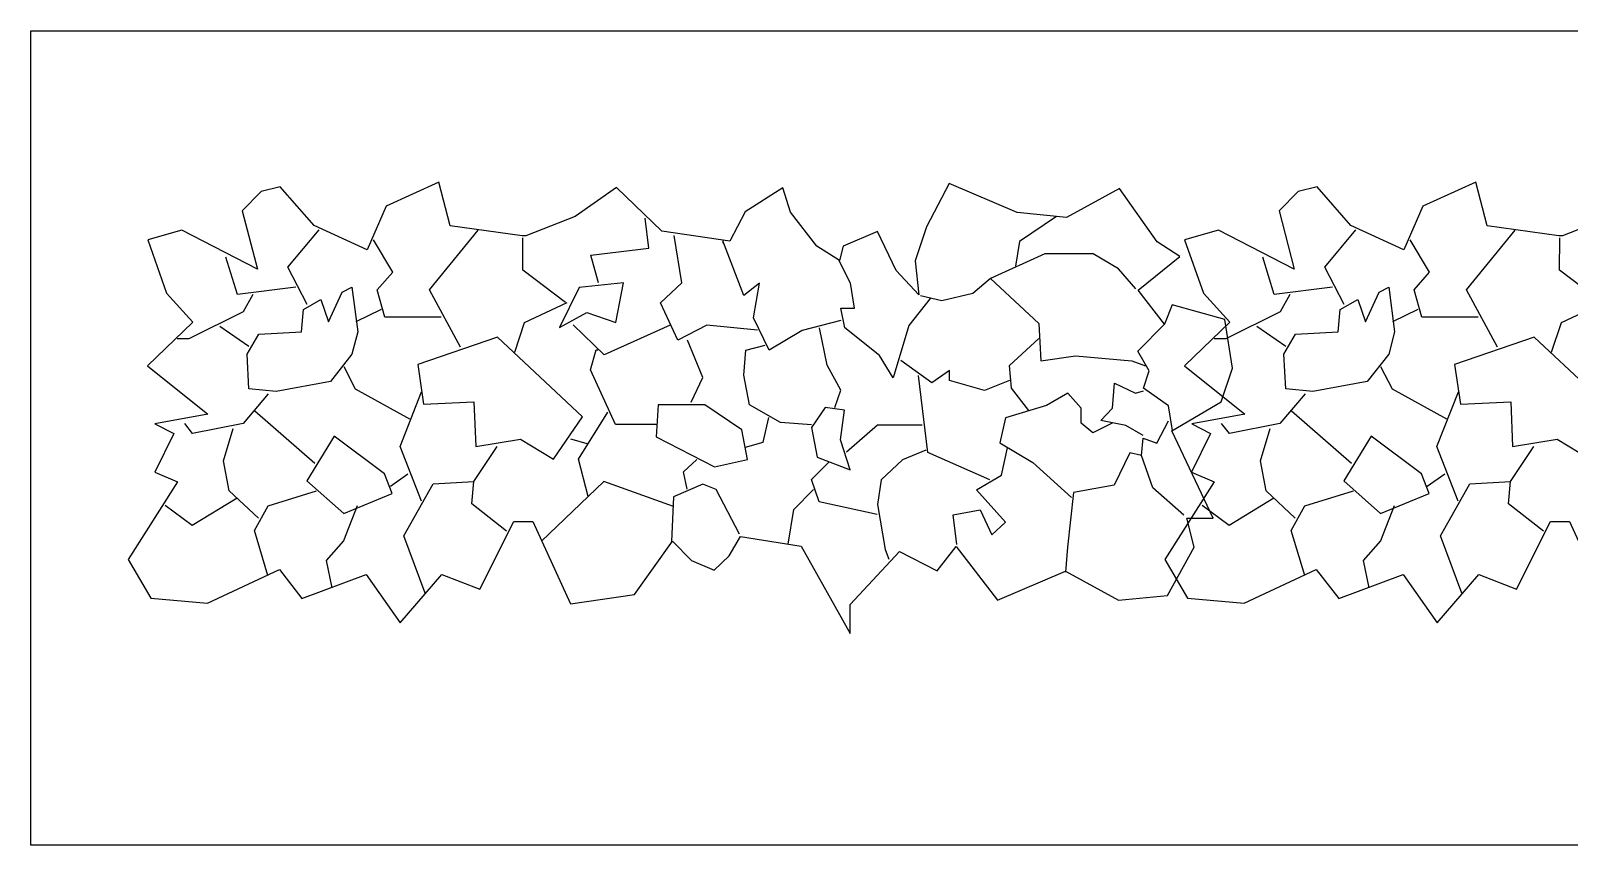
# Model space of a CAD drawing. Header units: millimetres. Extents: x 3866 to 35600, y -8896 to 9491.
# Drawn here: x 33176.35 to 33183.01, y -6719.79 to -6716.26 of the extents above; entities that cross this region are included whole.
import ezdxf

# ---------------------------------------------------------------- set-up
doc = ezdxf.new("R2010")
doc.units = ezdxf.units.MM
doc.layers.add('КУЩІ', color=108, linetype='Continuous')
doc.styles.add('ATTR', font='romans.shx', dxfattribs={"width": 0.8, "height": 0.470416})

# ---------------------------------------------------------------- blocks, each defined once
blk = doc.blocks.new('Ground 1')
for points in [[(2.393, 10.76), (0.852, 11.607), (-0.578, 11.466), (-1.348, 10.055), (-1.128, 9.208), (-1.898, 9.208), (-0.688, 6.669), (-2.119, 5.823), (-2.449, 4.836), (-2.229, 3.425), (-0.688, 3.002), (-0.468, 3.566), (0.302, 2.578), (-0.908, 1.591), (-0.248, 1.168), (0.852, -0.384), (2.393, 0.462), (3.823, 0.321), (5.804, -0.525), (6.464, 0.745), (6.794, 1.732), (6.684, 2.719), (7.344, 2.014), (7.895, 0.886), (8.885, 1.309), (8.995, 1.732), (9.655, 1.309), (10.425, 0.321), (10.645, -0.384), (11.746, 0.321), (12.186, 1.168), (14.167, 0.886), (15.487, -0.384), (16.697, 0.462), (18.128, 1.027), (18.238, 1.027), (20.329, 0.745), (20.659, -0.525), (22.199, 0.18), (22.749, 1.45), (24.29, 0.745), (25.28, -0.384), (25.83, -0.243), (26.381, 0.321), (25.94, 2.014), (28.141, 0.886), (29.131, 1.168), (28.581, 2.719), (27.811, 3.566), (29.131, 4.836), (27.371, 6.246), (28.911, 6.528), (28.361, 6.81), (28.911, 7.939), (28.251, 8.221), (29.682, 10.478), (29.021, 11.607), (27.371, 11.748), (25.28, 10.76), (24.62, 11.607), (22.749, 10.901), (21.759, 12.312), (20.549, 10.901), (19.448, 11.325), (18.458, 9.35), (17.908, 9.35), (16.807, 11.748), (14.937, 11.466), (13.837, 9.914), (13.286, 10.478), (12.626, 10.76), (12.186, 10.337), (11.856, 9.773), (10.095, 10.055), (8.665, 12.594), (8.665, 11.748), (7.234, 10.196), (6.134, 10.76), (5.584, 10.055), (4.373, 11.607)], [(23.41, 9.125), (21.998, 8.546), (22.224, 7.966), (23.693, 6.88), (24.483, 8.184)], [(8.669, 7.822), (8.951, 6.953), (8.838, 6.084), (9.403, 6.011), (9.798, 6.591), (9.629, 7.46)], [(12.622, 7.749), (11.662, 7.532), (11.832, 6.663), (12.905, 5.939), (14.26, 5.939), (14.317, 6.88)], [(17.31, 7.532), (16.463, 6.301), (18.948, 3.984), (21.264, 4.78), (21.094, 5.939), (19.626, 5.867), (19.569, 7.17), (18.27, 6.953)], [(23.184, 2.536), (23.015, 3.839), (23.184, 4.491), (23.806, 5.287), (25.387, 5.577), (26.178, 5.505), (26.234, 4.491), (25.895, 3.912), (24.653, 3.839), (24.596, 3.187), (24.088, 2.898), (23.862, 3.55), (23.467, 2.681)], [(15.503, 3.55), (15.277, 2.391), (16.576, 2.536), (17.141, 3.694), (16.35, 3.26)]]:
    blk.add_lwpolyline(points, close=True)
for points in [[(21.038, 11.442), (21.659, 9.777), (20.812, 8.256), (19.626, 8.184)], [(23.015, 8.908), (23.41, 9.922), (23.918, 10.501), (23.749, 11.297)], [(-1.046, 9.125), (-0.143, 8.329), (0.196, 7.387), (0.535, 7.315), (0.987, 8.256), (2.173, 8.473), (2.343, 10.066), (2.399, 10.79)], [(25.613, 10.935), (26.008, 9.632), (25.613, 8.908), (24.201, 8.473)], [(6.466, 7.242), (7.144, 7.532), (7.765, 8.111), (7.878, 8.835), (7.652, 10.139), (7.539, 10.428)], [(5.562, 9.994), (5.675, 9.125), (4.884, 8.98), (4.545, 9.704), (4.15, 9.342), (4.997, 8.401), (4.263, 7.966), (4.093, 7.17)], [(10.476, 9.994), (10.306, 8.98), (9.742, 8.401)], [(11.888, 9.704), (12.566, 8.401), (12.961, 8.256), (13.808, 8.618), (13.865, 9.922)], [(13.808, 8.908), (15.842, 8.184), (17.649, 9.922)], [(18.666, 9.632), (19.682, 8.835), (19.626, 8.184), (18.948, 7.17)], [(26.517, 8.691), (27.816, 9.487), (28.606, 8.908)], [(7.878, 9.125), (9.572, 8.763), (9.798, 8.111), (9.29, 7.604)], [(25.895, 9.27), (26.743, 8.473), (26.912, 7.604), (26.63, 6.663)], [(1.044, 6.446), (1.608, 6.736), (1.947, 6.446), (1.947, 6.011), (2.343, 5.577), (2.964, 5.939), (4.15, 6.301), (4.319, 7.025), (3.359, 7.604), (2.23, 8.618)], [(16.294, 8.618), (16.576, 7.532), (15.729, 6.156)], [(21.151, 8.763), (21.772, 7.17), (21.151, 5.577)], [(4.602, 8.111), (6.409, 7.315), (6.692, 5.07)], [(13.413, 8.401), (13.526, 7.894), (13.131, 7.532)], [(22.055, 8.329), (21.546, 7.966)], [(24.257, 7.677), (26.008, 6.156)], [(0.196, 7.387), (0.14, 6.88), (-0.256, 7.025), (-0.594, 6.373)], [(6.579, 6.518), (7.878, 6.518), (8.781, 7.315)], [(11.718, 7.17), (11.21, 7.025), (11.041, 6.301)], [(0.14, 6.808), (0.648, 6.518), (1.382, 6.373), (1.044, 6.011), (0.987, 5.287), (0.366, 5.577), (0.14, 5.505)], [(16.294, 7.098), (16.802, 6.953)], [(25.613, 5.649), (26.347, 6.518), (27.816, 6.808), (28.042, 6.518)], [(-0.707, 6.663), (-0.594, 5.939), (0.14, 5.432), (-0.03, 4.925), (0.309, 4.346), (-0.481, 3.55)], [(9.798, 6.518), (10.702, 6.446), (11.606, 5.939), (11.775, 5.07), (11.718, 4.346), (11.154, 4.201)], [(14.317, 6.518), (15.503, 6.518), (16.237, 4.925), (16.068, 4.346), (16.011, 4.346)], [(21.49, 6.373), (23.071, 5.505), (23.41, 4.853)], [(3.472, 6.084), (3.981, 5.432), (4.037, 4.78), (3.19, 3.984)], [(9.12, 6.011), (8.951, 5.505), (9.346, 4.78), (9.572, 3.694)], [(13.3, 5.867), (12.961, 5.143), (13.413, 4.056)], [(4.037, 5.215), (4.771, 5.505), (5.788, 5.215), (5.788, 4.925), (6.296, 5.287), (7.2, 4.636)], [(6.353, 2.825), (6.974, 3.622), (7.426, 5.143), (7.821, 4.491), (8.838, 3.694), (8.951, 3.115), (8.556, 3.115), (8.669, 2.391), (9.007, 1.739)], [(0.366, 2.536), (0.874, 1.956), (1.608, 1.522), (3.02, 1.522), (4.602, 2.246), (3.19, 3.55), (3.133, 4.636), (2.117, 4.491), (0.479, 4.636), (0.083, 4.78)], [(13.921, 3.622), (15.842, 4.491), (16.745, 3.622)], [(8.951, 3.477), (10.081, 3.767), (11.041, 4.346), (11.493, 3.405), (11.323, 2.391), (11.775, 2.753), (12.396, 1.16), (12.396, 1.232)], [(11.38, 3.767), (12.848, 3.622), (13.695, 4.056), (14.204, 2.97), (13.582, 2.391), (13.808, 1.015)], [(18.44, 4.418), (18.157, 3.55), (16.915, 2.97)], [(20.021, 4.274), (20.925, 2.608), (19.513, 0.87)], [(26.065, 2.753), (26.347, 3.26), (27.929, 4.056), (28.268, 4.056)], [(26.178, 4.274), (27.025, 3.694)], [(20.586, 3.405), (22.224, 3.405), (22.45, 2.608), (21.998, 2.101), (22.563, 1.16)], [(22.337, 3.187), (23.071, 3.55)], [(4.602, 2.246), (5.11, 2.681), (6.014, 2.898), (6.635, 2.753)], [(16.971, 2.97), (18.214, 2.029), (18.214, 1.088)], [(24.483, 3.043), (25.048, 1.956), (24.144, 0.87)], [(24.822, 2.536), (26.517, 2.753), (26.856, 1.667)], [(16.011, 2.391), (16.237, 1.594), (14.543, 1.377), (14.655, 0.508)], [(2.681, 0.436), (3.755, 1.16), (3.868, 1.884)]]:
    blk.add_lwpolyline(points)
at = {"style": 'ATTR', "width": 0.8, "flags": 9}
blk.add_attdef('ESTCODE', (0, 0), '', height=0.0000643, dxfattribs=at)

msp = doc.modelspace()

# ---------------------------------------------------------------- linework, layer by layer
msp.add_lwpolyline([(33186.5056, -6719.7907), (33176.347, -6719.7907), (33176.347, -6716.2622), (33186.5056, -6716.2622)], close=True)

# ---------------------------------------------------------------- block references
at = {"layer": 'КУЩІ', "color": 116, "true_color": 0x136734, "xscale": 0.1487533255387389, "yscale": 0.1487533255387389, "zscale": 0.1487533255387389, "rotation": 179.8740814406687}
for p in [(33181.1874, -6717.0033), (33185.6768, -6717.0033)]:
    msp.add_blockref('Ground 1', p, dxfattribs=at)

doc.saveas('drawing.dxf')
